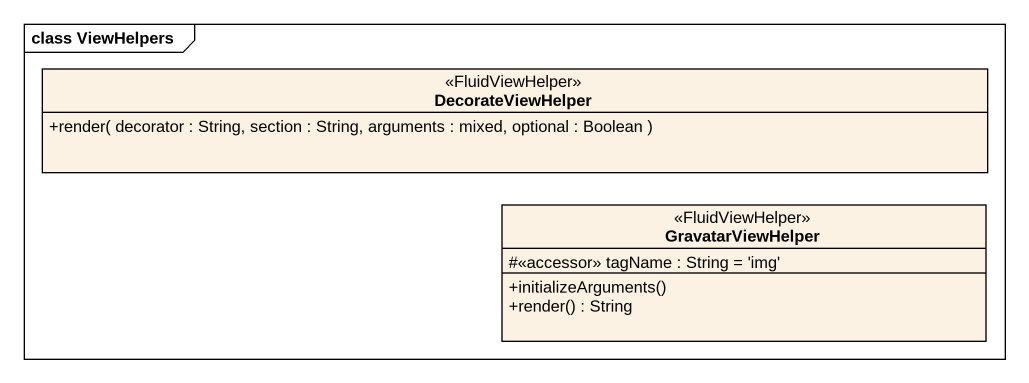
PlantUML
@startuml
mainframe class ViewHelpers
hide circle
hide empty members
skinparam classAttributeIconSize 0
class DecorateViewHelper <<FluidViewHelper>> {
  +render( decorator : String, section : String, arguments : mixed, optional : Boolean )
}
class GravatarViewHelper <<FluidViewHelper>> {
  #<<accessor>> tagName : String = 'img'
  +initializeArguments()
  +render() : String
}
@enduml
